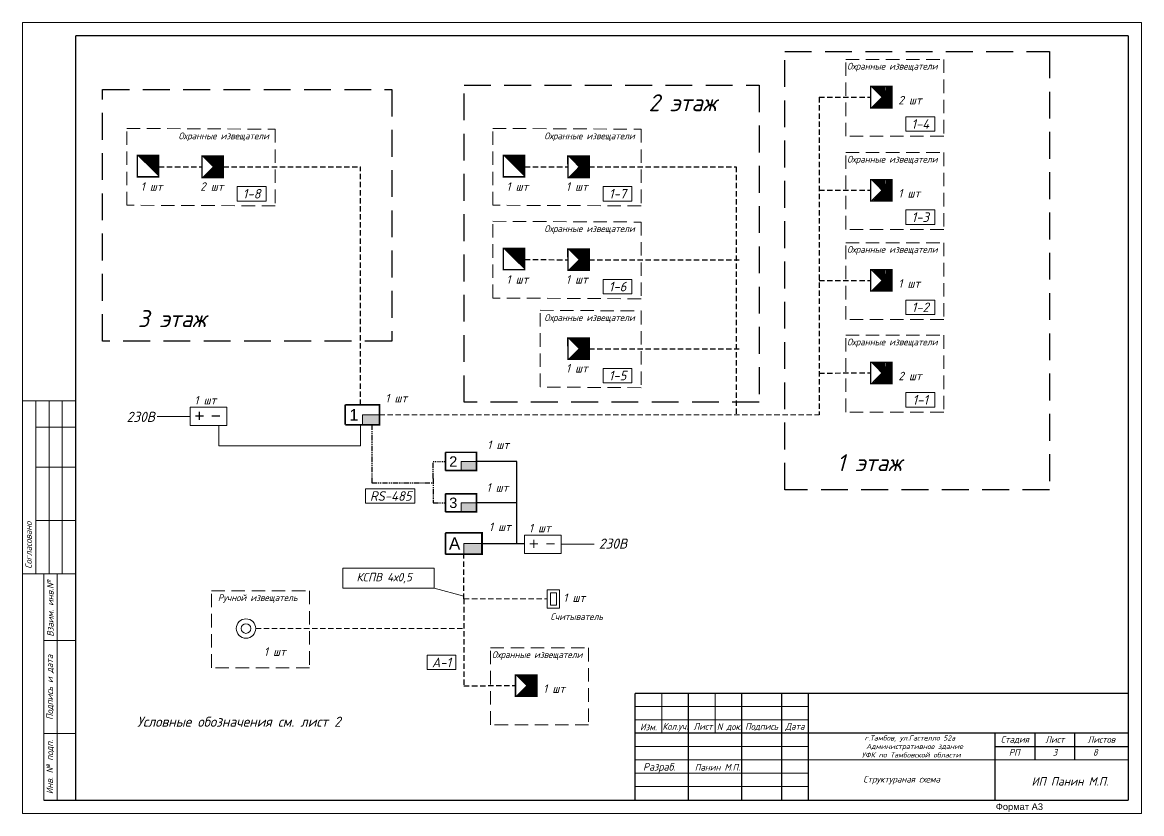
# Model space of a CAD drawing. Header units: inches. Extents: x 846 to 2125, y 393 to 1751.
# Drawn here: x 846.3 to 978.6, y 1390.5 to 1484.1 of the extents above; entities that cross this region are included whole.
import ezdxf

# ---------------------------------------------------------------- set-up
doc = ezdxf.new("R2010")
doc.units = ezdxf.units.IN
doc.header["$MEASUREMENT"] = 0
for name, pattern in [('HIDDEN2', [4.7625, 3.175, -1.5875]), ('PHANTOM2', [1.25, 0.625, -0.125, 0.125, -0.125, 0.125, -0.125]), ('НЕВИДИМАЯ', [9.525, 6.35, -3.175])]:
    doc.linetypes.add(name, pattern=pattern)
doc.layers.get('0').transparency = 0.7
doc.layers.add('BLK_12_THHN', color=9, linetype='Continuous')
doc.layers.add('DESC', color=7, linetype='Continuous')
doc.styles.get("Standard").update_dxf_attribs({"font": 'GOST_Common Italic_0.ttf'})

# ---------------------------------------------------------------- blocks, each defined once
blk = doc.blocks.new('Объем')
at = {"const_width": 0.2}
blk.add_lwpolyline([(0, 0), (0, 3), (3, 3), (3, 0)], close=True, dxfattribs=at)
for points in [[(0.21, 2.94), (0.21, 0.09)], [(0.41, 2.94), (0.41, 0.09)], [(0.61, 2.94), (0.61, 0.09)], [(0.8, 2.94), (0.8, 0.09)], [(1.01, 2.94), (1.01, 0.09)], [(1.21, 2.94), (1.21, 0.09)], [(1.39, 1.52), (2.81, 2.97)], [(1.39, 2.94), (1.39, 0.09)], [(1.39, 1.48), (2.82, 0.03)], [(1.56, 2.93), (1.56, 1.76)], [(1.76, 2.94), (1.76, 1.94)], [(1.94, 2.95), (1.94, 2.15)], [(2.13, 2.93), (2.13, 2.33)], [(2.3, 2.93), (2.3, 2.52)], [(2.49, 2.94), (2.49, 2.7)], [(1.56, 0.09), (1.56, 1.25)], [(1.74, 0.06), (1.74, 1.05)], [(1.94, 0.06), (1.94, 0.87)], [(2.13, 0.05), (2.13, 0.66)], [(2.31, 0.06), (2.31, 0.48)], [(2.49, 0.07), (2.49, 0.29)]]:
    blk.add_lwpolyline(points, dxfattribs=at)
blk = doc.blocks.new('Звуковой')
blk.add_lwpolyline([(0.1, 2.9, 0, 4, 0), (1.5, 1.51, 4, 4, 0)], format="xyseb")
at = {"const_width": 0.2}
blk.add_lwpolyline([(0, 0), (0, 3), (3, 3), (3, 0)], close=True, dxfattribs=at)

msp = doc.modelspace()

# ---------------------------------------------------------------- hatches: boundary and pattern name
at = {"layer": 'DESC', "lineweight": 15}
for points in [[(886.46, 1437.65), (886.46, 1436.48), (888.48, 1436.48), (888.48, 1437.65)], [(898.12, 1432.13), (898.12, 1431.06), (899.95, 1431.06), (899.95, 1432.13)], [(898.12, 1427.24), (898.12, 1426.17), (899.95, 1426.17), (899.95, 1427.24)], [(898.44, 1422.43), (898.44, 1421.17), (900.6, 1421.17), (900.6, 1422.43)]]:
    msp.add_hatch(color=0, dxfattribs=at).paths.add_polyline_path(points)

# ---------------------------------------------------------------- linework, layer by layer
at = {"layer": 'BLK_12_THHN', "color": 0, "linetype": 'HIDDEN2', "ltscale": 0.2}
for p, q in [((940.44, 1475.2), (946.53, 1475.21)), ((940.44, 1475.2), (940.44, 1437.65)), ((862.4, 1466.98), (867.5, 1466.96)), ((870.02, 1466.97), (886.23, 1466.97)), ((886.23, 1438.83), (886.23, 1466.97)), ((905.65, 1466.98), (910.75, 1466.96)), ((913.27, 1466.97), (930.65, 1466.97)), ((930.65, 1466.97), (930.65, 1437.65)), ((940.44, 1464.2), (946.53, 1464.2)), ((905.65, 1456), (910.75, 1455.99)), ((913.27, 1455.99), (930.99, 1455.99)), ((940.44, 1453.53), (946.53, 1453.54)), ((913.27, 1445.47), (930.99, 1445.47)), ((940.44, 1442.59), (946.53, 1442.6)), ((898.46, 1415.88), (898.44, 1421.17)), ((898.46, 1415.88), (898.46, 1405.62)), ((898.46, 1405.62), (904.55, 1405.63))]:
    msp.add_line(p, q, dxfattribs=at)
at = {"layer": 'BLK_12_THHN', "color": 0, "linetype": 'PHANTOM2'}
for p, q in [((887.57, 1436.48), (887.57, 1429.61)), ((894.83, 1430.11), (894.83, 1432.13)), ((887.57, 1429.61), (894.83, 1429.61)), ((894.83, 1430.11), (894.83, 1427.24)), ((894.83, 1427.24), (896.28, 1427.24))]:
    msp.add_line(p, q, dxfattribs=at)
at = {"layer": 'BLK_12_THHN', "color": 0, "linetype": 'PHANTOM2', "ltscale": 0.2}
msp.add_line((894.83, 1432.13), (896.28, 1432.13), dxfattribs=at)
at = {"layer": 'BLK_12_THHN', "color": 0}
for p, q in [((904.71, 1432.13), (899.95, 1432.13)), ((904.71, 1426.97), (904.71, 1432.13)), ((904.71, 1427.24), (899.95, 1427.24)), ((904.71, 1422.43), (904.71, 1427.24)), ((900.6, 1422.43), (905.64, 1422.43))]:
    msp.add_line(p, q, dxfattribs=at)
at = {"layer": 'BLK_12_THHN', "color": 0, "linetype": 'HIDDEN2'}
for points in [[(936.39, 1480.62), (967.66, 1480.62), (967.66, 1428.79), (936.39, 1428.79)], [(898.47, 1476.61), (933.36, 1476.61), (933.36, 1439.14), (898.47, 1439.14)], [(855.75, 1476.11), (889.93, 1476.11), (889.93, 1446.37), (855.75, 1446.37)]]:
    msp.add_lwpolyline(points, close=True, dxfattribs=at)
at = {"layer": 'DESC', "color": 7, "lineweight": 15}
for p, q in [((846.27, 1390.5), (846.27, 1484.05)), ((846.27, 1484.05), (978.57, 1484.05)), ((978.57, 1484.05), (978.57, 1390.5)), ((921.85, 1404.73), (921.85, 1400.01)), ((928.15, 1404.73), (928.15, 1400.01)), ((918.7, 1403.16), (939.17, 1403.16)), ((918.7, 1401.58), (939.17, 1401.58)), ((918.7, 1398.43), (939.17, 1398.43)), ((918.7, 1396.86), (939.17, 1396.86)), ((939.17, 1396.86), (976.97, 1396.86)), ((918.7, 1395.28), (939.17, 1395.28)), ((918.7, 1393.71), (939.17, 1393.71)), ((978.57, 1390.5), (846.27, 1390.5))]:
    msp.add_line(p, q, dxfattribs=at)
at = {"layer": 'DESC', "lineweight": 15}
for p, q in [((852.57, 1439.32), (846.27, 1439.32)), ((847.84, 1439.32), (847.84, 1418.85)), ((849.42, 1439.32), (849.42, 1418.85)), ((850.99, 1439.32), (850.99, 1418.85)), ((852.57, 1436.17), (847.84, 1436.17)), ((852.57, 1431.45), (847.84, 1431.45)), ((852.57, 1425.15), (847.84, 1425.15)), ((852.57, 1418.85), (846.27, 1418.85)), ((848.79, 1418.85), (848.79, 1392.07)), ((848.79, 1418.85), (852.57, 1418.85)), ((850.36, 1418.85), (850.36, 1392.07)), ((848.79, 1410.97), (852.57, 1410.97)), ((848.79, 1399.95), (852.57, 1399.95))]:
    msp.add_line(p, q, dxfattribs=at)
at = {"layer": 'DESC', "color": 0, "lineweight": 15}
for p, q in [((862.21, 1437.47), (866.1, 1437.47)), ((869.47, 1436.39), (869.47, 1433.98)), ((886.22, 1433.98), (886.22, 1436.48)), ((869.47, 1433.98), (886.22, 1433.98)), ((909.96, 1422.35), (913.85, 1422.35)), ((900.6, 1422.09), (900.6, 1422.09)), ((894.95, 1417.14), (898.46, 1416.22))]:
    msp.add_line(p, q, dxfattribs=at)
at = {"layer": 'DESC', "color": 0, "linetype": 'HIDDEN2', "lineweight": 15, "ltscale": 0.2}
for p, q in [((888.48, 1437.65), (940.44, 1437.65)), ((898.46, 1415.88), (908.32, 1415.88)), ((873.84, 1412.38), (898.39, 1412.38))]:
    msp.add_line(p, q, dxfattribs=at)
at = {"layer": 'DESC', "color": 7, "lineweight": 15, "const_width": 0.158}
for points in [[(852.57, 1482.48), (852.57, 1392.07), (976.99, 1392.07)], [(976.99, 1482.48), (852.57, 1482.48)], [(976.99, 1392.07), (976.99, 1482.48)], [(918.7, 1404.73), (918.7, 1392.13)], [(918.7, 1404.73), (976.97, 1404.73)], [(925, 1404.73), (925, 1392.07)], [(931.3, 1404.73), (931.3, 1392.13)], [(936.02, 1404.73), (936.02, 1392.13)], [(939.17, 1404.73), (939.17, 1392.13)], [(918.7, 1400.01), (976.97, 1400.01)], [(961.22, 1392.07), (961.22, 1400.01)], [(965.95, 1396.86), (965.95, 1400.01)], [(970.67, 1396.86), (970.67, 1400.01)], [(961.22, 1398.43), (976.97, 1398.43)]]:
    msp.add_lwpolyline(points, dxfattribs=at)
at = {"layer": 'DESC', "color": 0, "linetype": 'HIDDEN2', "lineweight": 15, "ltscale": 0.5}
for points in [[(943.59, 1479.66), (955.18, 1479.66), (955.18, 1470.59), (943.59, 1470.59)], [(858.61, 1471.51), (876.15, 1471.42), (876.15, 1462.35), (858.61, 1462.43)], [(901.86, 1471.51), (919.4, 1471.42), (919.4, 1462.35), (901.86, 1462.43)], [(943.59, 1468.65), (955.18, 1468.65), (955.18, 1459.58), (943.59, 1459.58)], [(901.86, 1460.53), (919.4, 1460.44), (919.4, 1451.37), (901.86, 1451.46)], [(943.59, 1457.99), (955.18, 1457.99), (955.18, 1448.92), (943.59, 1448.92)], [(907.46, 1450.01), (919.4, 1449.93), (919.4, 1440.85), (907.46, 1440.94)], [(943.59, 1447.05), (955.18, 1447.05), (955.18, 1437.98), (943.59, 1437.98)], [(868.61, 1416.83), (880.2, 1416.83), (880.2, 1407.75), (868.61, 1407.75)], [(901.61, 1410.08), (913.2, 1410.08), (913.2, 1401.01), (901.61, 1401.01)]]:
    msp.add_lwpolyline(points, close=True, dxfattribs=at)
at = {"layer": 'DESC', "color": 0, "lineweight": 15}
for points in [[(950.7, 1472.88), (954.11, 1472.88), (954.11, 1471.17), (950.7, 1471.17), (950.7, 1472.88)], [(871.67, 1464.64), (875.08, 1464.64), (875.08, 1462.93), (871.67, 1462.93), (871.67, 1464.64)], [(914.91, 1464.64), (918.32, 1464.64), (918.32, 1462.93), (914.91, 1462.93), (914.91, 1464.64)], [(950.7, 1461.87), (954.11, 1461.87), (954.11, 1460.17), (950.7, 1460.17), (950.7, 1461.87)], [(914.91, 1453.66), (918.32, 1453.66), (918.32, 1451.96), (914.91, 1451.96), (914.91, 1453.66)], [(950.7, 1451.21), (954.11, 1451.21), (954.11, 1449.5), (950.7, 1449.5), (950.7, 1451.21)], [(914.91, 1443.14), (918.32, 1443.14), (918.32, 1441.44), (914.91, 1441.44), (914.91, 1443.14)], [(950.7, 1440.27), (954.11, 1440.27), (954.11, 1438.56), (950.7, 1438.56), (950.7, 1440.27)], [(888.48, 1437.65), (886.46, 1437.65)], [(886.46, 1437.65), (886.46, 1436.48)], [(886.46, 1436.48), (886.46, 1436.48)], [(899.95, 1432.13), (898.12, 1432.13)], [(898.12, 1432.13), (898.12, 1431.06)], [(898.12, 1431.06), (898.12, 1431.06)], [(886.81, 1428.9), (892.64, 1428.9), (892.64, 1427.2), (886.81, 1427.2), (886.81, 1428.9)], [(899.95, 1427.24), (898.12, 1427.24)], [(898.12, 1427.24), (898.12, 1426.17)], [(898.12, 1426.17), (898.12, 1426.17)], [(900.6, 1422.43), (898.44, 1422.43)], [(898.44, 1422.43), (898.44, 1421.17)], [(898.44, 1421.17), (898.44, 1421.17)], [(908.32, 1416.96), (909.76, 1416.96), (909.76, 1414.8), (908.32, 1414.8), (908.32, 1416.96)], [(908.69, 1416.6), (909.41, 1416.6), (909.41, 1415.16), (908.69, 1415.16), (908.69, 1416.6)], [(894.1, 1409.22), (897.51, 1409.22), (897.51, 1407.52), (894.1, 1407.52), (894.1, 1409.22)]]:
    msp.add_lwpolyline(points, dxfattribs=at)
for points in [[(866.1, 1436.39), (870.42, 1436.39), (870.42, 1438.55), (866.1, 1438.55)], [(905.64, 1421.27), (909.96, 1421.27), (909.96, 1423.43), (905.64, 1423.43)], [(884.14, 1419.51), (894.95, 1419.51), (894.95, 1417.14), (884.14, 1417.14)]]:
    msp.add_lwpolyline(points, close=True, dxfattribs=at)
for points, const_width in [([(884.44, 1438.83), (884.44, 1436.48)], 0.202), ([(884.44, 1438.83), (888.48, 1438.83), (888.48, 1436.48), (884.44, 1436.48)], 0.202), ([(896.28, 1433.21), (896.28, 1431.06)], 0.184), ([(896.28, 1433.21), (899.95, 1433.21), (899.95, 1431.06), (896.28, 1431.06)], 0.184), ([(896.28, 1428.31), (896.28, 1426.17)], 0.184), ([(896.28, 1428.31), (899.95, 1428.31), (899.95, 1426.17), (896.28, 1426.17)], 0.184), ([(896.28, 1423.69), (896.28, 1421.17)], 0.216), ([(896.28, 1423.69), (900.6, 1423.69), (900.6, 1421.17), (896.28, 1421.17)], 0.216)]:
    msp.add_lwpolyline(points, dxfattribs=dict(at, const_width=const_width))
at = {"layer": 'DESC', "color": 0, "linetype": 'НЕВИДИМАЯ', "lineweight": 15, "const_width": 0.144}
for points in [[(866.71, 1437.51), (867.69, 1437.51)], [(867.19, 1438.01), (867.19, 1437.03)], [(868.66, 1437.51), (869.64, 1437.51)], [(906.25, 1422.39), (907.23, 1422.39)], [(906.73, 1422.89), (906.73, 1421.92)], [(908.21, 1422.39), (909.18, 1422.39)]]:
    msp.add_lwpolyline(points, dxfattribs=at)
at = {"layer": 'DESC', "lineweight": 15, "const_width": 0.158}
msp.add_lwpolyline([(848.79, 1392.07), (852.57, 1392.07)], dxfattribs=at)
at = {"layer": 'DESC', "color": 0, "linetype": 'Continuous', "lineweight": 15}
for radius in [1.15, 0.573]:
    msp.add_circle((872.7, 1412.38), radius, dxfattribs=at)

# ---------------------------------------------------------------- block references
at = {"layer": 'DESC', "color": 0}
for name, p, xscale, yscale, zscale, rotation in [('Объем', (949.06, 1473.95), -0.8399520000001002, 0.8399520000000122, 0.8399520000000001, 0.05815664228504325), ('Звуковой', (859.87, 1468.31), 0.8399951999999031, 0.8399951999999031, 0.8399951999999031, 270), ('Звуковой', (903.11, 1468.31), 0.8399951999999031, 0.8399951999999031, 0.8399951999999031, 270), ('Объем', (870.03, 1465.71), -0.8399520000000995, 0.8399520000000122, 0.8399520000000001, 0.05815664228504325), ('Объем', (913.27, 1465.71), -0.8399520000000996, 0.8399520000000122, 0.8399520000000001, 0.05815664228504325), ('Объем', (949.06, 1462.94), -0.8399520000001003, 0.8399520000000122, 0.8399520000000001, 0.05815664228504325), ('Звуковой', (903.11, 1457.33), 0.8399951999999031, 0.8399951999999031, 0.8399951999999031, 270), ('Объем', (913.27, 1454.73), -0.8399520000000997, 0.8399520000000122, 0.8399520000000001, 0.05815664228504325), ('Объем', (949.06, 1452.28), -0.8399520000001001, 0.8399520000000122, 0.8399520000000001, 0.05815664228504325), ('Объем', (913.27, 1444.21), -0.8399520000000996, 0.8399520000000122, 0.8399520000000001, 0.05815664228504325), ('Объем', (949.06, 1441.34), -0.8399520000001002, 0.8399520000000122, 0.8399520000000001, 0.05815664228504325), ('Объем', (907.08, 1404.37), -0.8399520000001006, 0.8399520000000122, 0.8399520000000001, 0.05815664228504325)]:
    msp.add_blockref(name, p, dxfattribs=dict(at, xscale=xscale, yscale=yscale, zscale=zscale, rotation=rotation))

# ---------------------------------------------------------------- texts
at = {"layer": 'DESC', "color": 7}
for s, p in [('Кол.уч.', (921.94, 1400.42)), ('Лист', (925.59, 1400.41)), ('N док.', (928.36, 1400.39)), ('РП', (962.88, 1397.35)), ('3', (968.07, 1397.35)), ('8', (972.8, 1397.35))]:
    msp.add_text(s, height=0.787, dxfattribs=at).set_placement(p)
at = {"layer": 'DESC', "color": 0, "attachment_point": 1}
for s, width, heights, insert, char_height in [('\\pt2.4;Охранные извещатели', 15.8242, [1.22], (943.75, 1479.27), 0.8), ('2 шт ', 6.4521, [0], (949.81, 1475.35), 1), ('\\pt2.4;Охранные извещатели', 15.8242, [1.22], (864.72, 1471.03), 0.8), ('\\pt2.4;Охранные извещатели', 15.8242, [1.22], (907.96, 1471.03), 0.8), ('\\pt2.4;Охранные извещатели', 15.8242, [1.22], (943.75, 1468.27), 0.8), ('1 шт ', 6.4521, [0], (860.25, 1465.14), 1), ('2 шт ', 6.4521, [0], (867.28, 1465.14), 1), ('1 шт ', 6.4521, [0], (903.49, 1465.14), 1), ('1 шт ', 6.4521, [0], (910.52, 1465.14), 1), ('1 шт ', 6.4521, [0], (949.81, 1464.34), 1), ('\\pt2.4;Охранные извещатели', 15.8242, [1.22], (907.96, 1460.06), 0.8), ('\\pt2.4;Охранные извещатели', 15.8242, [1.22], (943.75, 1457.6), 0.8), ('1 шт ', 6.4521, [0], (903.49, 1454.16), 1), ('1 шт ', 6.4521, [0], (910.52, 1454.16), 1), ('1 шт ', 6.4521, [0], (949.81, 1453.68), 1), ('\\pt2.4;Охранные извещатели', 15.8242, [1.22], (907.96, 1449.54), 0.8), ('\\pt2.4;Охранные извещатели', 15.8242, [1.22], (943.75, 1446.66), 0.8), ('1 шт ', 6.4521, [0], (910.52, 1443.65), 1), ('2 шт ', 6.4521, [0], (949.81, 1442.74), 1), ('\\pt2.4;Ручной извещатель', 15.8242, [1.22], (869.38, 1416.43), 0.8), ('1 шт ', 6.4521, [0], (874.82, 1410.15), 1), ('\\pt2.4;Охранные извещатели', 15.8242, [1.22], (901.77, 1409.69), 0.8), ('1 шт ', 6.4521, [0], (907.83, 1405.77), 1), ('Условные обозначения см. лист 2', 37.2731, [2.89], (859.83, 1401.96), 1.2)]:
    msp.add_mtext_dynamic_manual_height_columns(s, width=width, gutter_width=1, heights=heights, dxfattribs=dict(at, insert=insert, char_height=char_height))
at = {"layer": 'DESC', "lineweight": 15, "attachment_point": 1}
for s, insert, char_height in [('\\pi4.55153;2 этаж', (915.74, 1475.55), 2), ('\\pi4.55153;3 этаж', (855.36, 1450.02), 2), ('\\pi4.94395;1 этаж', (937.6, 1432.99), 2), ('\\pi4.80835;ИП Панин М.П.', (960.75, 1394.81), 1)]:
    msp.add_mtext_dynamic_manual_height_columns(s, width=17.9743, gutter_width=1, heights=[1.74], dxfattribs=dict(at, insert=insert, char_height=char_height))
at = {"layer": 'DESC', "color": 0, "attachment_point": 5}
for s, insert, char_height, width in [('1-4', (952.4, 1472.03), 1.137, 3.4096), ('1-8', (873.37, 1463.79), 1.137, 3.4096), ('1-7', (916.62, 1463.79), 1.137, 3.4096), ('1-3', (952.4, 1461.02), 1.137, 3.4096), ('1-6', (916.62, 1452.81), 1.137, 3.4096), ('1-2', (952.4, 1450.36), 1.137, 3.4096), ('1-5', (916.62, 1442.29), 1.137, 3.4096), ('1-1', (952.4, 1439.42), 1.137, 3.4096), ('RS-485', (889.81, 1428.05), 1.137, 3.4096), ('A-1', (895.81, 1408.37), 1.137, 3.4096), ('Стадия', (963.59, 1399.22), 0.787, 4.725), ('Лист', (968.31, 1399.26), 0.787, 5.67), ('Листов', (973.81, 1399.26), 0.787, 5.3325)]:
    msp.add_mtext(s, dxfattribs=dict(at, insert=insert, char_height=char_height, width=width))
at = {"layer": 'DESC', "color": 0, "lineweight": 15, "attachment_point": 1}
for s, width, heights, insert, char_height in [('1 шт ', 6.4521, [0], (866.6, 1439.88), 1), ('1 шт ', 6.4521, [0], (889.17, 1440.12), 1), ('230В', 0.7525, [0], (858.59, 1438.01), 1.2), ('1 шт ', 6.4521, [0], (901.22, 1434.6), 1), ('1 шт ', 6.4521, [0], (901.13, 1429.55), 1), ('1 шт ', 6.4521, [0], (901.42, 1424.9), 1), ('1 шт ', 6.4521, [0], (906.14, 1424.76), 1), ('230В', 0.7525, [0], (914.41, 1423.02), 1.2), ('КСПВ 4х0,5 ', 9.1713, [1.06], (885.76, 1418.96), 1), ('1 шт ', 6.4521, [0], (910.21, 1416.52), 1), ('Считыватель', 15.8242, [1.22], (908.69, 1414.18), 0.8), ('\\pi24.61185;г.Тамбов, ул.Гастелло 52а\\P\\pi24.36617; Административное здание \\P\\pi24.27003;УФК по Тамбовской области', 59.1919, [0], (921.21, 1399.74), 0.6)]:
    msp.add_mtext_dynamic_manual_height_columns(s, width=width, gutter_width=1, heights=heights, dxfattribs=dict(at, insert=insert, char_height=char_height))
at = {"layer": 'DESC', "color": 0, "lineweight": 15, "attachment_point": 5}
for s, insert, char_height, width in [('{\\fArial|b0|i0|c204|p34;1}', (885.45, 1437.65), 1.347, 2.0205), ('{\\fArial|b0|i0|c204|p34;2}', (897.2, 1432.13), 1.2237, 1.8355), ('{\\fArial|b0|i0|c204|p34;3}', (897.2, 1427.24), 1.2237, 1.8355), ('{\\fArial|b0|i0|c204|p34;A}', (897.36, 1422.43), 1.44, 2.16), ('Разраб.', (921.55, 1395.91), 0.9, 7.0924)]:
    msp.add_mtext(s, dxfattribs=dict(at, insert=insert, char_height=char_height, width=width))
at = {"layer": 'DESC', "char_height": 0.7875, "attachment_point": 1, "rotation": 90}
for s, insert, width in [('Cогласовано', (846.6, 1419.43), 9.4622), ('Взаим. инв.№', (849.17, 1411.42), 14.4387), ('Подпись и дата', (849.11, 1401.57), 11.3549), ('Инв. № подп.', (849.11, 1392.8), 13.2391)]:
    msp.add_mtext(s, dxfattribs=dict(at, insert=insert, width=width))
at = {"layer": 'DESC', "attachment_point": 5}
for s, insert, char_height, width in [('Изм.', (920.27, 1400.74), 0.787, 3.15), ('Подпись', (933.65, 1400.74), 0.787, 4.725), ('Дата', (937.59, 1400.74), 0.787, 3.15), ('Структураная схема', (950.2, 1394.46), 0.7875, 22.05)]:
    msp.add_mtext(s, dxfattribs=dict(at, insert=insert, char_height=char_height, width=width))
at = {"layer": 'DESC', "lineweight": 15, "insert": (928.43, 1395.98), "char_height": 0.787, "width": 6.3, "attachment_point": 5}
msp.add_mtext('Панин М.П.', dxfattribs=at)
at = {"layer": 'DESC', "linetype": 'НЕВИДИМАЯ', "insert": (961.33, 1391.71), "char_height": 0.7875, "width": 9.1777, "attachment_point": 1}
msp.add_mtext('{\\fArial|b0|i0|c204|p34;Формат А3}', dxfattribs=at)

doc.saveas('drawing.dxf')
